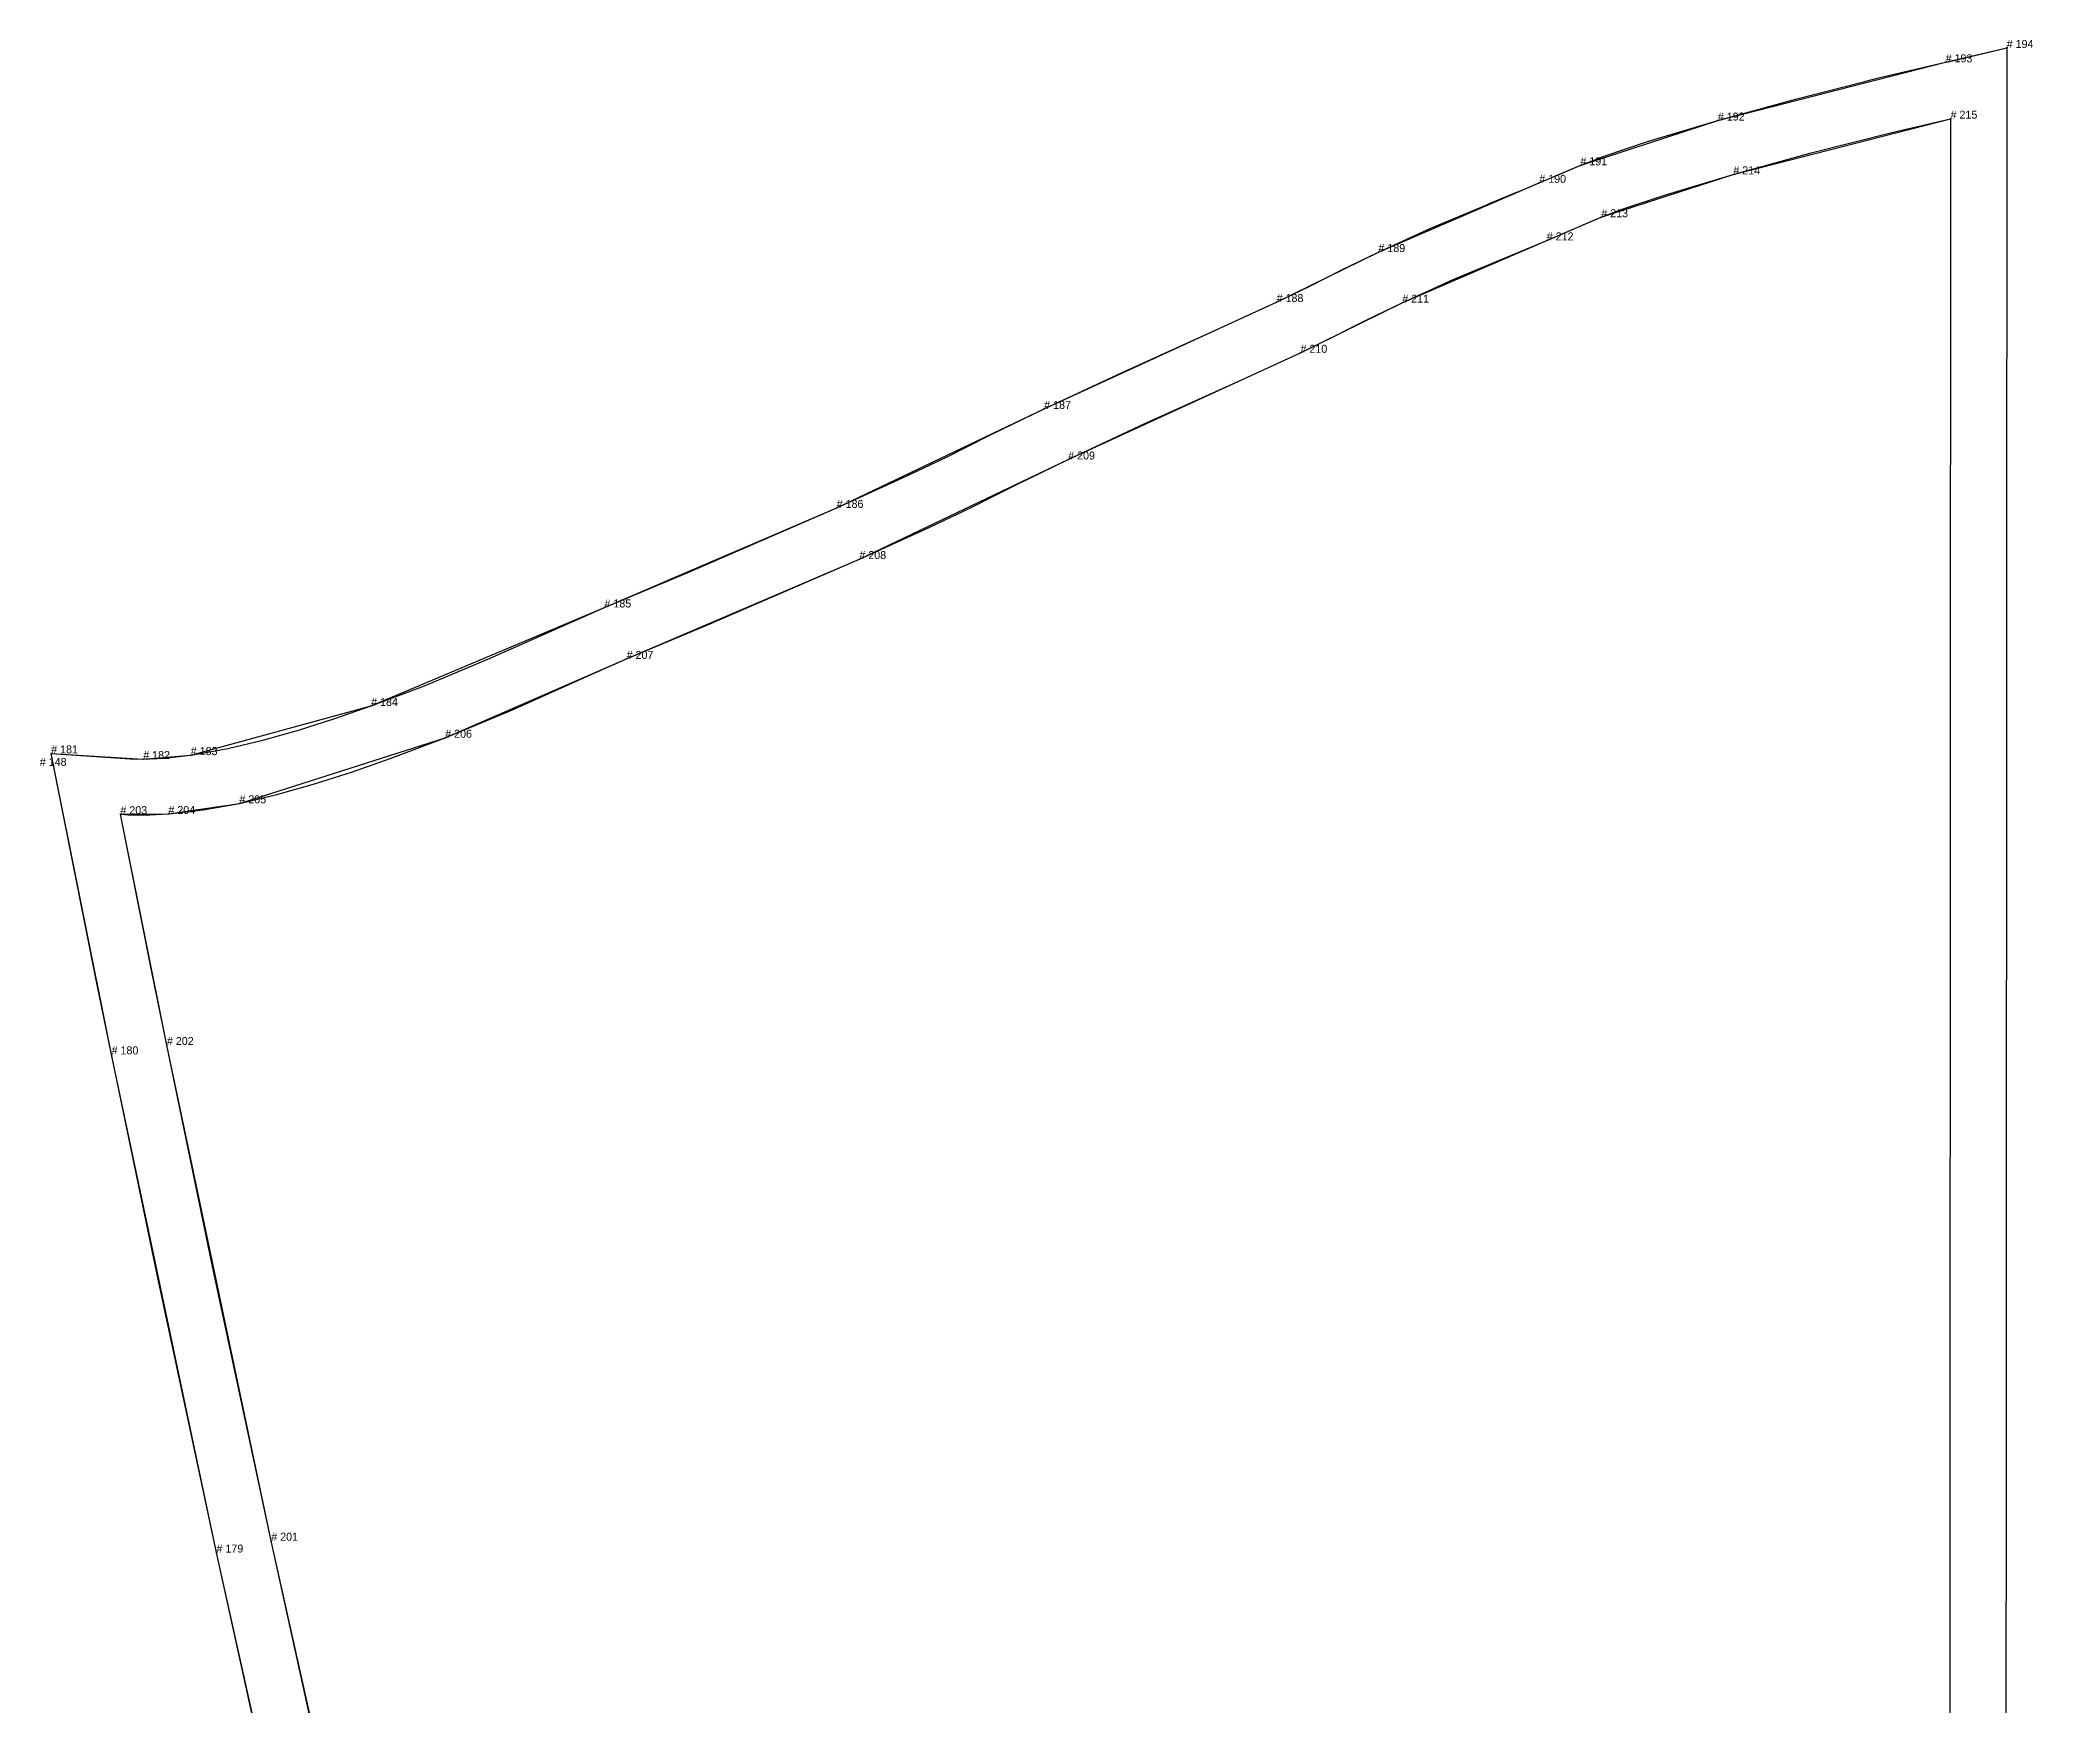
# Model space of a CAD drawing. Extents: x 0 to 1211, y -69 to 1226.
# Drawn here: x 900.5 to 1149.6, y 1018.1 to 1226.3 of the extents above; entities that cross this region are included whole.
import ezdxf

# ---------------------------------------------------------------- set-up
doc = ezdxf.new("R2010")
doc.units = 0

# ---------------------------------------------------------------- blocks, each defined once
blk = doc.blocks.new('piece_Detail_s500-119_M')
at = {"layer": '1'}
blk.add_text('# 148', height=1, dxfattribs=at).set_placement((900.54, 1135.55))
blk = doc.blocks.new('piece_Detail_s500-120_M')
at = {"layer": '1'}
blk.add_lwpolyline([(1146, 603.8), (1000.1, 603.8), (994.27, 659.28), (987.48, 712.87), (980.2, 761.29), (972.18, 807.39), (956.21, 886.38), (936.66, 974.05), (922.62, 1037.22), (909.51, 1099.49), (901.96, 1137.11), (913.46, 1136.41), (919.4, 1136.9), (941.94, 1143.04), (971.1, 1155.35), (1000.12, 1167.8), (1026.05, 1180.17), (1055.1, 1193.53), (1067.82, 1199.78), (1087.92, 1208.44), (1093.05, 1210.62), (1110.24, 1216.22), (1138.7, 1223.5), (1146.33, 1225.29)], close=True, dxfattribs=at)
at = {"layer": '14'}
blk.add_lwpolyline([(1139.01, 610.8), (1006.45, 610.8), (1001.23, 660.08), (994.41, 713.83), (987.06, 762.7), (979.06, 808.66), (963.06, 887.86), (943.56, 975.29), (929.46, 1038.7), (916.42, 1100.66), (910.61, 1129.51), (916.61, 1129.54), (925.48, 1130.87), (951.2, 1139.07), (973.87, 1148.92), (1002.96, 1161.4), (1029.05, 1173.85), (1058.08, 1187.19), (1070.8, 1193.45), (1088.86, 1201.24), (1095.67, 1204.13), (1112.17, 1209.49), (1139.32, 1216.45)], close=True, dxfattribs=at)
at = {"layer": '2'}
for p in [(1146.33, 1225.29), (1139.32, 1216.45), (901.96, 1137.11), (910.61, 1129.51)]:
    blk.add_point(p, dxfattribs=at)
at = {"layer": '3'}
for p in [(1138.7, 1223.5), (1110.24, 1216.22), (1093.05, 1210.62), (1087.92, 1208.44), (1112.17, 1209.49), (1095.67, 1204.13), (1088.86, 1201.24), (1067.82, 1199.78), (1055.1, 1193.53), (1070.8, 1193.45), (1058.08, 1187.19), (1026.05, 1180.17), (1029.05, 1173.85), (1000.12, 1167.8), (1002.96, 1161.4), (971.1, 1155.35), (973.87, 1148.92), (941.94, 1143.04), (951.2, 1139.07), (913.46, 1136.41), (919.4, 1136.9), (916.61, 1129.54), (925.48, 1130.87), (909.51, 1099.49), (916.42, 1100.66), (922.62, 1037.22), (929.46, 1038.7)]:
    blk.add_point(p, dxfattribs=at)
at = {"layer": '84'}
blk.add_lwpolyline([(929.79, 1004.63), (922.62, 1037.22), (915.23, 1071.76), (909.55, 1099.31), (909.54, 1099.36), (909.53, 1099.4), (909.52, 1099.44), (909.51, 1099.49), (907.63, 1108.61), (901.96, 1137.11), (911.86, 1136.44), (913.46, 1136.41), (916.07, 1136.52), (919.4, 1136.9), (919.91, 1136.96), (924.04, 1137.72), (928.39, 1138.75), (932.87, 1140.01), (937.41, 1141.46), (941.94, 1143.04), (948.61, 1145.57), (956.82, 1149), (967.07, 1153.57), (971.1, 1155.35), (981.42, 1159.69), (1000.12, 1167.8), (1008.8, 1171.76), (1013.92, 1174.19), (1016.15, 1175.31), (1019.44, 1176.97), (1026.05, 1180.17), (1035.72, 1184.69), (1047.56, 1190.06), (1055.1, 1193.53), (1059.33, 1195.56), (1061.13, 1196.48), (1063.35, 1197.62), (1067.82, 1199.78), (1074.38, 1202.76), (1081.35, 1205.68), (1081.51, 1205.75), (1085.18, 1207.29), (1085.39, 1207.37), (1085.54, 1207.43), (1085.68, 1207.49), (1085.82, 1207.55), (1085.98, 1207.62), (1086.14, 1207.69), (1087.69, 1208.35), (1087.81, 1208.4), (1087.92, 1208.44), (1091.84, 1210.11), (1093.05, 1210.62), (1096.05, 1211.76), (1101.45, 1213.58), (1110.24, 1216.22), (1120.11, 1218.94), (1128.44, 1221.06), (1128.59, 1221.1), (1128.74, 1221.13), (1130.32, 1221.54), (1138.7, 1223.5), (1139, 1223.57), (1146.33, 1225.29), (1146, 603.8)], dxfattribs=at)
at = {"layer": '87'}
blk.add_lwpolyline([(936.62, 1006.14), (929.46, 1038.7), (922.08, 1073.2), (916.42, 1100.66), (914.49, 1110.01), (910.61, 1129.51), (911.56, 1129.45), (913.53, 1129.41), (916.61, 1129.54), (920.95, 1130.04), (925.48, 1130.87), (930.14, 1131.97), (934.88, 1133.3), (939.63, 1134.82), (944.33, 1136.46), (951.2, 1139.07), (959.6, 1142.57), (969.91, 1147.17), (973.87, 1148.92), (984.17, 1153.25), (1002.96, 1161.4), (1011.76, 1165.41), (1016.99, 1167.91), (1019.29, 1169.06), (1022.54, 1170.69), (1029.05, 1173.85), (1038.64, 1178.33), (1050.46, 1183.69), (1058.08, 1187.19), (1062.43, 1189.29), (1064.31, 1190.25), (1066.47, 1191.35), (1070.8, 1193.45), (1077.18, 1196.34), (1088.86, 1201.24), (1094.59, 1203.67), (1095.67, 1204.13), (1098.4, 1205.17), (1103.58, 1206.91), (1112.17, 1209.49), (1121.9, 1212.17), (1131.98, 1214.73), (1139.32, 1216.45), (1139.01, 610.8)], dxfattribs=at)
at = {"layer": '1'}
for s, p in [('# 194', (1146.33, 1225.29)), ('# 193', (1138.7, 1223.5)), ('# 192', (1110.24, 1216.22)), ('# 191', (1093.05, 1210.62)), ('# 190', (1087.92, 1208.44)), ('# 189', (1067.82, 1199.78)), ('# 188', (1055.1, 1193.53)), ('# 187', (1026.05, 1180.17)), ('# 186', (1000.12, 1167.8)), ('# 185', (971.1, 1155.35)), ('# 184', (941.94, 1143.04)), ('# 181', (901.96, 1137.11)), ('# 182', (913.46, 1136.41)), ('# 183', (919.4, 1136.9)), ('# 180', (909.51, 1099.49)), ('# 179', (922.62, 1037.22))]:
    blk.add_text(s, height=1, dxfattribs=at).set_placement(p)
at = {"layer": '14'}
for s, p in [('# 215', (1139.32, 1216.45)), ('# 214', (1112.17, 1209.49)), ('# 213', (1095.67, 1204.13)), ('# 212', (1088.86, 1201.24)), ('# 211', (1070.8, 1193.45)), ('# 210', (1058.08, 1187.19)), ('# 209', (1029.05, 1173.85)), ('# 208', (1002.96, 1161.4)), ('# 207', (973.87, 1148.92)), ('# 206', (951.2, 1139.07)), ('# 205', (925.48, 1130.87)), ('# 203', (910.61, 1129.51)), ('# 204', (916.61, 1129.54)), ('# 202', (916.42, 1100.66)), ('# 201', (929.46, 1038.7))]:
    blk.add_text(s, height=1, dxfattribs=at).set_placement(p)

msp = doc.modelspace()

# ---------------------------------------------------------------- block references
at = {"layer": '1'}
for name in ['piece_Detail_s500-119_M', 'piece_Detail_s500-120_M']:
    msp.add_blockref(name, (0, 0), dxfattribs=at)

doc.saveas('drawing.dxf')
